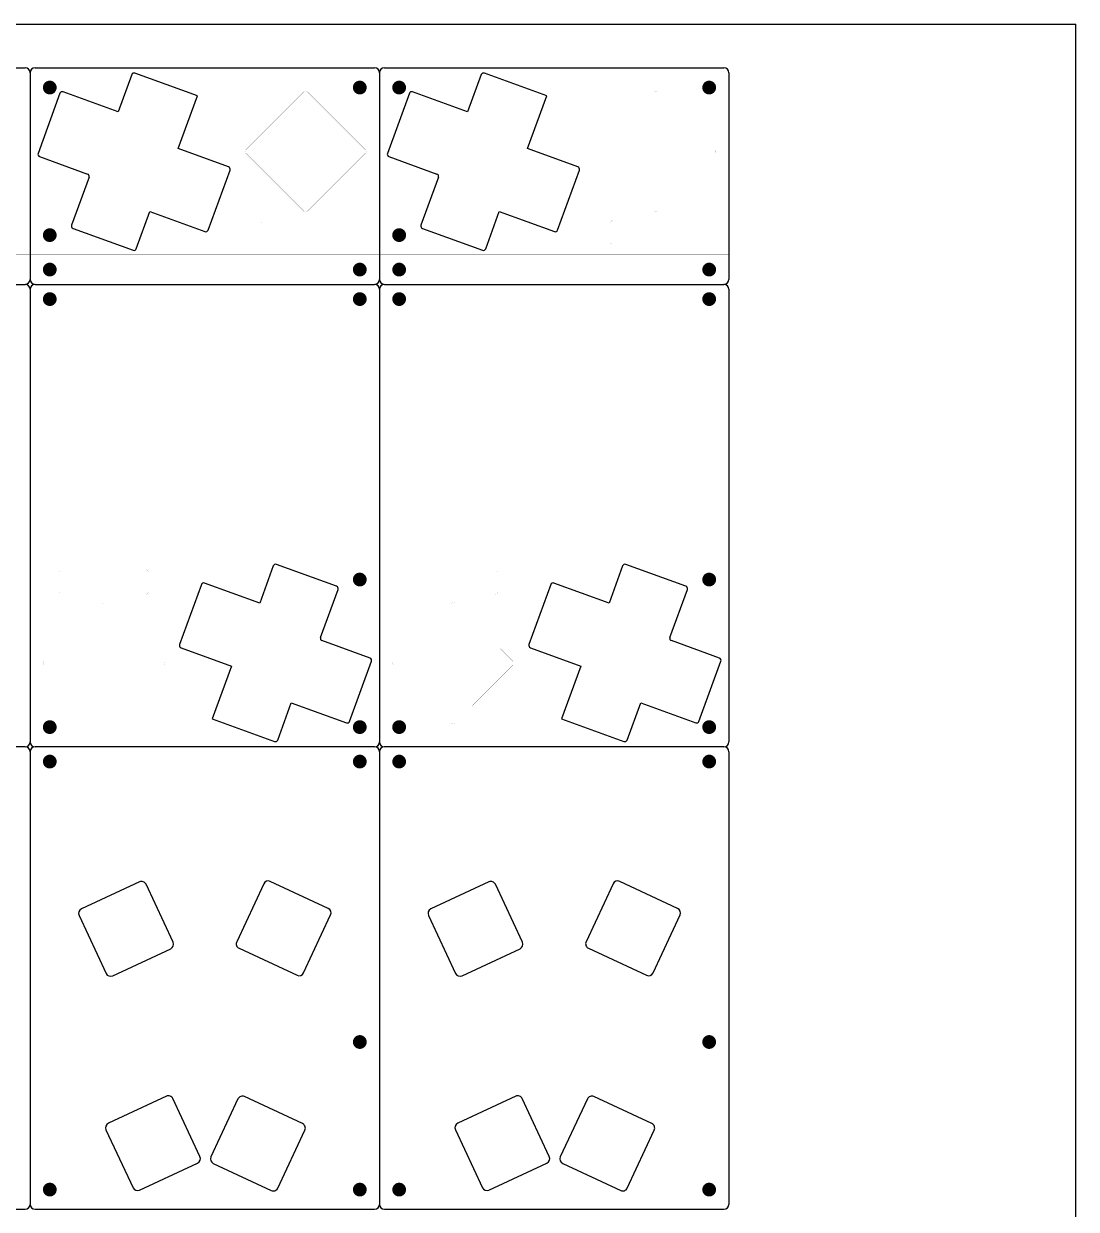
# Model space of a CAD drawing. Extents: x 0 to 432, y 0 to 711.
# Drawn here: x 218 to 431.9, y 470.4 to 711.3 of the extents above; entities that cross this region are included whole.
import ezdxf

# ---------------------------------------------------------------- set-up
doc = ezdxf.new("R2010")
doc.units = 0
doc.layers.add('20', color=5, linetype='CONTINUOUS')
doc.layers.add('51', color=6, linetype='CONTINUOUS')

msp = doc.modelspace()

# ---------------------------------------------------------------- linework, layer by layer
at = {"layer": '20'}
for p, q in [((149.3246, 702.3536), (218.3246, 702.3536)), ((219.3246, 701.3536), (219.3246, 664.3536)), ((220.3246, 702.3536), (289.3246, 702.3536)), ((253.3227, 696.659), (240.6368, 701.2763)), ((290.3246, 701.3536), (290.3246, 664.3536)), ((291.3246, 702.3536), (360.3246, 702.3536)), ((324.3227, 696.659), (311.6368, 701.2763)), ((361.3246, 701.3536), (361.3246, 664.3536)), ((239.996, 700.9774), (237.2378, 693.3995)), ((310.996, 700.9774), (308.2378, 693.3995)), ((225.396, 697.1774), (220.9497, 684.9614)), ((237.2378, 693.3995), (226.0368, 697.4763)), ((249.4258, 685.9524), (253.3227, 696.659)), ((296.396, 697.1774), (291.9497, 684.9614)), ((308.2378, 693.3995), (297.0368, 697.4763)), ((320.4258, 685.9524), (324.3227, 696.659)), ((259.6528, 682.23), (249.4258, 685.9524)), ((330.6528, 682.23), (320.4258, 685.9524)), ((221.2486, 684.3206), (231.0058, 680.7693)), ((292.2486, 684.3206), (302.0058, 680.7693)), ((231.3046, 680.1284), (227.7497, 670.3614)), ((255.5054, 669.3732), (259.9517, 681.5892)), ((302.3046, 680.1284), (298.7497, 670.3614)), ((326.5054, 669.3732), (330.9517, 681.5892)), ((240.9054, 665.5732), (243.6636, 673.1511)), ((243.6636, 673.1511), (254.8646, 669.0743)), ((311.9054, 665.5732), (314.6636, 673.1511)), ((314.6636, 673.1511), (325.8646, 669.0743)), ((228.0486, 669.7206), (240.2646, 665.2743)), ((299.0486, 669.7206), (311.2646, 665.2743)), ((219.3246, 664.3536), (219.3246, 659.3536)), ((290.3246, 664.3536), (290.3246, 659.3536)), ((361.3246, 664.3536), (361.3246, 659.3536)), ((149.3246, 658.3536), (218.3246, 658.3536)), ((220.3246, 658.3536), (289.3246, 658.3536)), ((291.3246, 658.3536), (360.3246, 658.3536)), ((219.3246, 657.3536), (219.3246, 565.3536)), ((290.3246, 657.3536), (290.3246, 565.3536)), ((361.3246, 657.3536), (361.3246, 565.3536)), ((268.7438, 601.134), (265.9856, 593.5561)), ((281.6006, 596.9866), (269.3846, 601.4329)), ((339.7438, 601.134), (336.9856, 593.5561)), ((352.6006, 596.9866), (340.3846, 601.4329)), ((265.9856, 593.5561), (254.7846, 597.6329)), ((336.9856, 593.5561), (325.7846, 597.6329)), ((254.1438, 597.334), (249.6975, 585.118)), ((278.3446, 586.5788), (281.8995, 596.3458)), ((325.1438, 597.334), (320.6975, 585.118)), ((349.3446, 586.5788), (352.8995, 596.3458)), ((288.4006, 582.3866), (278.6434, 585.938)), ((359.4006, 582.3866), (349.6434, 585.938)), ((249.9964, 584.4772), (260.2234, 580.7548)), ((320.9964, 584.4772), (331.2234, 580.7548)), ((260.2234, 580.7548), (256.3265, 570.0482)), ((284.2532, 569.5298), (288.6995, 581.7458)), ((331.2234, 580.7548), (327.3265, 570.0482)), ((355.2532, 569.5298), (359.6995, 581.7458)), ((269.6532, 565.7298), (272.4114, 573.3077)), ((272.4114, 573.3077), (283.6124, 569.2309)), ((340.6532, 565.7298), (343.4114, 573.3077)), ((343.4114, 573.3077), (354.6124, 569.2309)), ((256.3265, 570.0482), (269.0124, 565.4309)), ((327.3265, 570.0482), (340.0124, 565.4309)), ((218.3246, 564.3536), (149.3246, 564.3536)), ((289.3246, 564.3536), (220.3246, 564.3536)), ((360.3246, 564.3536), (291.3246, 564.3536)), ((219.3246, 563.3536), (219.3246, 471.3536)), ((290.3246, 563.3536), (290.3246, 471.3536)), ((361.3246, 563.3536), (361.3246, 471.3536)), ((241.5508, 536.8911), (229.7688, 531.3971)), ((248.3738, 524.6254), (242.8798, 536.4074)), ((266.8098, 536.5199), (261.3158, 524.7379)), ((279.9207, 531.5095), (268.1387, 537.0036)), ((312.5508, 536.8911), (300.7688, 531.3971)), ((319.3738, 524.6254), (313.8798, 536.4074)), ((337.8098, 536.5199), (332.3158, 524.7379)), ((350.9207, 531.5095), (339.1387, 537.0036)), ((274.9104, 518.3986), (280.4044, 530.1806)), ((345.9104, 518.3986), (351.4044, 530.1806)), ((229.2851, 530.0681), (234.7792, 518.2861)), ((300.2851, 530.0681), (305.7792, 518.2861)), ((236.1081, 517.8024), (247.8901, 523.2965)), ((261.7994, 523.4089), (273.5814, 517.9149)), ((307.1081, 517.8024), (318.8901, 523.2965)), ((332.7994, 523.4089), (344.5814, 517.9149)), ((247.0141, 493.3335), (235.2321, 487.8394)), ((253.8371, 481.0678), (248.343, 492.8498)), ((261.5698, 492.7724), (256.0758, 480.9904)), ((274.6808, 487.762), (262.8988, 493.2561)), ((318.0141, 493.3335), (306.2321, 487.8394)), ((324.8371, 481.0678), (319.343, 492.8498)), ((332.5698, 492.7724), (327.0758, 480.9904)), ((345.6808, 487.762), (333.8988, 493.2561)), ((234.7484, 486.5105), (240.2425, 474.7285)), ((269.6704, 474.6511), (275.1645, 486.4331)), ((305.7484, 486.5105), (311.2425, 474.7285)), ((340.6704, 474.6511), (346.1645, 486.4331)), ((241.5714, 474.2448), (253.3534, 479.7388)), ((256.5595, 479.6615), (268.3415, 474.1674)), ((312.5714, 474.2448), (324.3534, 479.7388)), ((327.5595, 479.6615), (339.3415, 474.1674)), ((149.3246, 470.3536), (218.3246, 470.3536)), ((220.3246, 470.3536), (289.3246, 470.3536)), ((291.3246, 470.3536), (360.3246, 470.3536))]:
    msp.add_line(p, q, dxfattribs=at)
for points, const_width in [([(223.3246, 697.6536, 1), (223.3246, 699.0536, 1), (223.3246, 697.6536)], 1.4), ([(286.3246, 697.6536, 1), (286.3246, 699.0536, 1), (286.3246, 697.6536)], 1.4), ([(294.3246, 697.6536, 1), (294.3246, 699.0536, 1), (294.3246, 697.6536)], 1.4), ([(357.3246, 697.6536, 1), (357.3246, 699.0536, 1), (357.3246, 697.6536)], 1.4), ([(275.6782, 697.5, 0.4142), (274.971, 697.5)], 0.01), ([(274.9693, 697.5018, 1), (274.9728, 697.4983)], 0.005), ([(274.9728, 697.4983, 1), (274.9693, 697.5018)], 0.005), ([(275.6799, 697.5018, 1), (275.6764, 697.4983)], 0.005), ([(275.6764, 697.4983, 1), (275.6799, 697.5018)], 0.005), ([(346.6782, 697.5, 0.4142), (345.971, 697.5)], 0.01), ([(345.9693, 697.5018, 1), (345.9728, 697.4983)], 0.005), ([(345.9728, 697.4983, 1), (345.9693, 697.5018)], 0.005), ([(346.6799, 697.5018, 1), (346.6764, 697.4983)], 0.005), ([(346.6764, 697.4983, 1), (346.6799, 697.5018)], 0.005), ([(263.1782, 685.7072, 0.4142), (263.1782, 685)], 0.01), ([(263.1764, 685.7089, 1), (263.1799, 685.7054)], 0.005), ([(263.1799, 685.0018, 1), (263.1764, 684.9983)], 0.005), ([(263.1799, 685.7054, 1), (263.1764, 685.7089)], 0.005), ([(263.1764, 684.9983, 1), (263.1799, 685.0018)], 0.005), ([(287.471, 685, 0.4142), (287.471, 685.7072)], 0.01), ([(287.4728, 685.7089, 1), (287.4693, 685.7054)], 0.005), ([(287.4693, 685.0018, 1), (287.4728, 684.9983)], 0.005), ([(287.4693, 685.7054, 1), (287.4728, 685.7089)], 0.005), ([(287.4728, 684.9983, 1), (287.4693, 685.0018)], 0.005), ([(334.1782, 685.7072, 0.4142), (334.1782, 685)], 0.01), ([(334.1764, 685.7089, 1), (334.1799, 685.7054)], 0.005), ([(334.1799, 685.0018, 1), (334.1764, 684.9983)], 0.005), ([(334.1799, 685.7054, 1), (334.1764, 685.7089)], 0.005), ([(334.1764, 684.9983, 1), (334.1799, 685.0018)], 0.005), ([(358.471, 685, 0.4142), (358.471, 685.7072)], 0.01), ([(358.4728, 685.7089, 1), (358.4693, 685.7054)], 0.005), ([(358.4693, 685.0018, 1), (358.4728, 684.9983)], 0.005), ([(358.4693, 685.7054, 1), (358.4728, 685.7089)], 0.005), ([(358.4728, 684.9983, 1), (358.4693, 685.0018)], 0.005), ([(274.971, 673.2072, 0.4142), (275.6782, 673.2072)], 0.01), ([(274.9728, 673.2089, 1), (274.9693, 673.2054)], 0.005), ([(274.9693, 673.2054, 1), (274.9728, 673.2089)], 0.005), ([(275.6764, 673.2089, 1), (275.6799, 673.2054)], 0.005), ([(275.6799, 673.2054, 1), (275.6764, 673.2089)], 0.005), ([(345.971, 673.2072, 0.4142), (346.6782, 673.2072)], 0.01), ([(345.9728, 673.2089, 1), (345.9693, 673.2054)], 0.005), ([(345.9693, 673.2054, 1), (345.9728, 673.2089)], 0.005), ([(346.6764, 673.2089, 1), (346.6799, 673.2054)], 0.005), ([(346.6799, 673.2054, 1), (346.6764, 673.2089)], 0.005), ([(266.8246, 671.3536, 0.4142), (266.3246, 670.8536)], 0.01), ([(266.3271, 670.8536, 1), (266.3221, 670.8536)], 0.005), ([(266.3221, 670.8536, 1), (266.3271, 670.8536)], 0.005), ([(266.8246, 671.3561, 1), (266.8246, 671.3511)], 0.005), ([(266.8246, 671.3511, 1), (266.8246, 671.3561)], 0.005), ([(284.3246, 670.8536, 0.4142), (283.8246, 671.3536)], 0.01), ([(283.8246, 671.3561, 1), (283.8246, 671.3511)], 0.005), ([(283.8246, 671.3511, 1), (283.8246, 671.3561)], 0.005), ([(284.3271, 670.8536, 1), (284.3221, 670.8536)], 0.005), ([(284.3221, 670.8536, 1), (284.3271, 670.8536)], 0.005), ([(337.8246, 671.3536, 0.4142), (337.3246, 670.8536)], 0.01), ([(337.3271, 670.8536, 1), (337.3221, 670.8536)], 0.005), ([(337.3221, 670.8536, 1), (337.3271, 670.8536)], 0.005), ([(337.8246, 671.3561, 1), (337.8246, 671.3511)], 0.005), ([(337.8246, 671.3511, 1), (337.8246, 671.3561)], 0.005), ([(355.3246, 670.8536, 0.4142), (354.8246, 671.3536)], 0.01), ([(354.8246, 671.3561, 1), (354.8246, 671.3511)], 0.005), ([(354.8246, 671.3511, 1), (354.8246, 671.3561)], 0.005), ([(355.3271, 670.8536, 1), (355.3221, 670.8536)], 0.005), ([(355.3221, 670.8536, 1), (355.3271, 670.8536)], 0.005), ([(223.3246, 667.6536, 1), (223.3246, 669.0536, 1), (223.3246, 667.6536)], 1.4), ([(294.3246, 667.6536, 1), (294.3246, 669.0536, 1), (294.3246, 667.6536)], 1.4), ([(266.3246, 666.8536, 0.4142), (266.8246, 666.3536)], 0.01), ([(266.3271, 666.8536, 1), (266.3221, 666.8536)], 0.005), ([(266.3221, 666.8536, 1), (266.3271, 666.8536)], 0.005), ([(266.8246, 666.3561, 1), (266.8246, 666.3511)], 0.005), ([(266.8246, 666.3511, 1), (266.8246, 666.3561)], 0.005), ([(283.8246, 666.3536, 0.4142), (284.3246, 666.8536)], 0.01), ([(283.8246, 666.3561, 1), (283.8246, 666.3511)], 0.005), ([(283.8246, 666.3511, 1), (283.8246, 666.3561)], 0.005), ([(284.3271, 666.8536, 1), (284.3221, 666.8536)], 0.005), ([(284.3221, 666.8536, 1), (284.3271, 666.8536)], 0.005), ([(337.3246, 666.8536, 0.4142), (337.8246, 666.3536)], 0.01), ([(337.3271, 666.8536, 1), (337.3221, 666.8536)], 0.005), ([(337.3221, 666.8536, 1), (337.3271, 666.8536)], 0.005), ([(337.8246, 666.3561, 1), (337.8246, 666.3511)], 0.005), ([(337.8246, 666.3511, 1), (337.8246, 666.3561)], 0.005), ([(354.8246, 666.3536, 0.4142), (355.3246, 666.8536)], 0.01), ([(354.8246, 666.3561, 1), (354.8246, 666.3511)], 0.005), ([(354.8246, 666.3511, 1), (354.8246, 666.3561)], 0.005), ([(355.3271, 666.8536, 1), (355.3221, 666.8536)], 0.005), ([(355.3221, 666.8536, 1), (355.3271, 666.8536)], 0.005), ([(219.3246, 664.3561, 1), (219.3246, 664.3511)], 0.005), ([(219.3246, 664.3511, 1), (219.3246, 664.3561)], 0.005), ([(223.3246, 660.6536, 1), (223.3246, 662.0536, 1), (223.3246, 660.6536)], 1.4), ([(286.3246, 660.6536, 1), (286.3246, 662.0536, 1), (286.3246, 660.6536)], 1.4), ([(290.3246, 664.3561, 1), (290.3246, 664.3511)], 0.005), ([(290.3246, 664.3511, 1), (290.3246, 664.3561)], 0.005), ([(294.3246, 660.6536, 1), (294.3246, 662.0536, 1), (294.3246, 660.6536)], 1.4), ([(357.3246, 660.6536, 1), (357.3246, 662.0536, 1), (357.3246, 660.6536)], 1.4), ([(361.3246, 664.3511, 1), (361.3246, 664.3561)], 0.005), ([(223.3246, 654.6536, 1), (223.3246, 656.0536, 1), (223.3246, 654.6536)], 1.4), ([(286.3246, 654.6536, 1), (286.3246, 656.0536, 1), (286.3246, 654.6536)], 1.4), ([(294.3246, 654.6536, 1), (294.3246, 656.0536, 1), (294.3246, 654.6536)], 1.4), ([(357.3246, 654.6536, 1), (357.3246, 656.0536, 1), (357.3246, 654.6536)], 1.4), ([(225.8246, 600.3536, 0.4142), (225.3246, 599.8536)], 0.01), ([(225.8246, 600.3561, 1), (225.8246, 600.3511)], 0.005), ([(225.8246, 600.3511, 1), (225.8246, 600.3561)], 0.005), ([(243.3246, 599.8536, 0.4142), (242.8246, 600.3536)], 0.01), ([(242.8246, 600.3561, 1), (242.8246, 600.3511)], 0.005), ([(242.8246, 600.3511, 1), (242.8246, 600.3561)], 0.005), ([(296.8246, 600.3536, 0.4142), (296.3246, 599.8536)], 0.01), ([(296.8246, 600.3561, 1), (296.8246, 600.3511)], 0.005), ([(296.8246, 600.3511, 1), (296.8246, 600.3561)], 0.005), ([(314.3246, 599.8536, 0.4142), (313.8246, 600.3536)], 0.01), ([(313.8246, 600.3561, 1), (313.8246, 600.3511)], 0.005), ([(313.8246, 600.3511, 1), (313.8246, 600.3561)], 0.005), ([(225.3271, 599.8536, 1), (225.3221, 599.8536)], 0.005), ([(225.3221, 599.8536, 1), (225.3271, 599.8536)], 0.005), ([(243.3271, 599.8536, 1), (243.3221, 599.8536)], 0.005), ([(243.3221, 599.8536, 1), (243.3271, 599.8536)], 0.005), ([(286.3246, 597.6536, 1), (286.3246, 599.0536, 1), (286.3246, 597.6536)], 1.4), ([(296.3271, 599.8536, 1), (296.3221, 599.8536)], 0.005), ([(296.3221, 599.8536, 1), (296.3271, 599.8536)], 0.005), ([(314.3271, 599.8536, 1), (314.3221, 599.8536)], 0.005), ([(314.3221, 599.8536, 1), (314.3271, 599.8536)], 0.005), ([(357.3246, 597.6536, 1), (357.3246, 599.0536, 1), (357.3246, 597.6536)], 1.4), ([(225.3246, 595.8536, 0.4142), (225.8246, 595.3536)], 0.01), ([(225.3271, 595.8536, 1), (225.3221, 595.8536)], 0.005), ([(225.3221, 595.8536, 1), (225.3271, 595.8536)], 0.005), ([(225.8246, 595.3561, 1), (225.8246, 595.3511)], 0.005), ([(225.8246, 595.3511, 1), (225.8246, 595.3561)], 0.005), ([(242.8246, 595.3536, 0.4142), (243.3246, 595.8536)], 0.01), ([(242.8246, 595.3561, 1), (242.8246, 595.3511)], 0.005), ([(242.8246, 595.3511, 1), (242.8246, 595.3561)], 0.005), ([(243.3271, 595.8536, 1), (243.3221, 595.8536)], 0.005), ([(243.3221, 595.8536, 1), (243.3271, 595.8536)], 0.005), ([(296.3246, 595.8536, 0.4142), (296.8246, 595.3536)], 0.01), ([(296.3271, 595.8536, 1), (296.3221, 595.8536)], 0.005), ([(296.3221, 595.8536, 1), (296.3271, 595.8536)], 0.005), ([(296.8246, 595.3561, 1), (296.8246, 595.3511)], 0.005), ([(296.8246, 595.3511, 1), (296.8246, 595.3561)], 0.005), ([(313.8246, 595.3536, 0.4142), (314.3246, 595.8536)], 0.01), ([(313.8246, 595.3561, 1), (313.8246, 595.3511)], 0.005), ([(313.8246, 595.3511, 1), (313.8246, 595.3561)], 0.005), ([(314.3271, 595.8536, 1), (314.3221, 595.8536)], 0.005), ([(314.3221, 595.8536, 1), (314.3271, 595.8536)], 0.005), ([(234.6782, 593.5, 0.4142), (233.971, 593.5)], 0.01), ([(233.9693, 593.5018, 1), (233.9728, 593.4983)], 0.005), ([(233.9728, 593.4983, 1), (233.9693, 593.5018)], 0.005), ([(234.6799, 593.5018, 1), (234.6764, 593.4983)], 0.005), ([(234.6764, 593.4983, 1), (234.6799, 593.5018)], 0.005), ([(305.6782, 593.5, 0.4142), (304.971, 593.5)], 0.01), ([(304.9693, 593.5018, 1), (304.9728, 593.4983)], 0.005), ([(304.9728, 593.4983, 1), (304.9693, 593.5018)], 0.005), ([(305.6799, 593.5018, 1), (305.6764, 593.4983)], 0.005), ([(305.6764, 593.4983, 1), (305.6799, 593.5018)], 0.005), ([(222.1782, 581.7072, 0.4142), (222.1782, 581)], 0.01), ([(222.1764, 581.7089, 1), (222.1799, 581.7054)], 0.005), ([(222.1799, 581.0018, 1), (222.1764, 580.9983)], 0.005), ([(222.1799, 581.7054, 1), (222.1764, 581.7089)], 0.005), ([(222.1764, 580.9983, 1), (222.1799, 581.0018)], 0.005), ([(246.471, 581, 0.4142), (246.471, 581.7072)], 0.01), ([(246.4728, 581.7089, 1), (246.4693, 581.7054)], 0.005), ([(246.4693, 581.0018, 1), (246.4728, 580.9983)], 0.005), ([(246.4693, 581.7054, 1), (246.4728, 581.7089)], 0.005), ([(246.4728, 580.9983, 1), (246.4693, 581.0018)], 0.005), ([(293.1782, 581.7072, 0.4142), (293.1782, 581)], 0.01), ([(293.1764, 581.7089, 1), (293.1799, 581.7054)], 0.005), ([(293.1799, 581.0018, 1), (293.1764, 580.9983)], 0.005), ([(293.1799, 581.7054, 1), (293.1764, 581.7089)], 0.005), ([(293.1764, 580.9983, 1), (293.1799, 581.0018)], 0.005), ([(317.471, 581, 0.4142), (317.471, 581.7072)], 0.01), ([(317.4728, 581.7089, 1), (317.4693, 581.7054)], 0.005), ([(317.4693, 581.0018, 1), (317.4728, 580.9983)], 0.005), ([(317.4693, 581.7054, 1), (317.4728, 581.7089)], 0.005), ([(317.4728, 580.9983, 1), (317.4693, 581.0018)], 0.005), ([(223.3246, 567.6536, 1), (223.3246, 569.0536, 1), (223.3246, 567.6536)], 1.4), ([(233.971, 569.2072, 0.4142), (234.6782, 569.2072)], 0.01), ([(233.9728, 569.2089, 1), (233.9693, 569.2054)], 0.005), ([(233.9693, 569.2054, 1), (233.9728, 569.2089)], 0.005), ([(234.6764, 569.2089, 1), (234.6799, 569.2054)], 0.005), ([(234.6799, 569.2054, 1), (234.6764, 569.2089)], 0.005), ([(286.3246, 567.6536, 1), (286.3246, 569.0536, 1), (286.3246, 567.6536)], 1.4), ([(294.3246, 567.6536, 1), (294.3246, 569.0536, 1), (294.3246, 567.6536)], 1.4), ([(304.971, 569.2072, 0.4142), (305.6782, 569.2072)], 0.01), ([(304.9728, 569.2089, 1), (304.9693, 569.2054)], 0.005), ([(304.9693, 569.2054, 1), (304.9728, 569.2089)], 0.005), ([(305.6764, 569.2089, 1), (305.6799, 569.2054)], 0.005), ([(305.6799, 569.2054, 1), (305.6764, 569.2089)], 0.005), ([(357.3246, 567.6536, 1), (357.3246, 569.0536, 1), (357.3246, 567.6536)], 1.4), ([(223.3246, 560.6536, 1), (223.3246, 562.0536, 1), (223.3246, 560.6536)], 1.4), ([(286.3246, 560.6536, 1), (286.3246, 562.0536, 1), (286.3246, 560.6536)], 1.4), ([(294.3246, 560.6536, 1), (294.3246, 562.0536, 1), (294.3246, 560.6536)], 1.4), ([(357.3246, 560.6536, 1), (357.3246, 562.0536, 1), (357.3246, 560.6536)], 1.4), ([(286.3246, 503.6536, 1), (286.3246, 505.0536, 1), (286.3246, 503.6536)], 1.4), ([(357.3246, 503.6536, 1), (357.3246, 505.0536, 1), (357.3246, 503.6536)], 1.4), ([(223.3246, 473.6536, 1), (223.3246, 475.0536, 1), (223.3246, 473.6536)], 1.4), ([(286.3246, 473.6536, 1), (286.3246, 475.0536, 1), (286.3246, 473.6536)], 1.4), ([(294.3246, 473.6536, 1), (294.3246, 475.0536, 1), (294.3246, 473.6536)], 1.4), ([(357.3246, 473.6536, 1), (357.3246, 475.0536, 1), (357.3246, 473.6536)], 1.4)]:
    msp.add_lwpolyline(points, format="xyb", dxfattribs=dict(at, const_width=const_width))
at = {"layer": '20', "const_width": 0.01}
for points in [[(263.1782, 685.7072), (274.971, 697.5)], [(275.6782, 697.5), (287.471, 685.7072)], [(334.1782, 685.7072), (345.971, 697.5)], [(346.6782, 697.5), (358.471, 685.7072)], [(274.971, 673.2072), (263.1782, 685)], [(287.471, 685), (275.6782, 673.2072)], [(345.971, 673.2072), (334.1782, 685)], [(358.471, 685), (346.6782, 673.2072)], [(266.3246, 666.8536), (266.3246, 670.8536)], [(266.8246, 671.3536), (283.8246, 671.3536)], [(284.3246, 666.8536), (284.3246, 670.8536)], [(337.3246, 666.8536), (337.3246, 670.8536)], [(337.8246, 671.3536), (354.8246, 671.3536)], [(355.3246, 666.8536), (355.3246, 670.8536)], [(283.8246, 666.3536), (266.8246, 666.3536)], [(354.8246, 666.3536), (337.8246, 666.3536)], [(148.3246, 664.3536), (219.3246, 664.3536)], [(219.3246, 664.3536), (290.3246, 664.3536)], [(290.3246, 664.3536), (361.3246, 664.3536)], [(225.8246, 600.3536), (242.8246, 600.3536)], [(296.8246, 600.3536), (313.8246, 600.3536)], [(225.3246, 599.8536), (225.3246, 595.8536)], [(243.3246, 599.8536), (243.3246, 595.8536)], [(296.3246, 599.8536), (296.3246, 595.8536)], [(314.3246, 599.8536), (314.3246, 595.8536)], [(242.8246, 595.3536), (225.8246, 595.3536)], [(313.8246, 595.3536), (296.8246, 595.3536)], [(222.1782, 581.7072), (233.971, 593.5)], [(234.6782, 593.5), (246.471, 581.7072)], [(293.1782, 581.7072), (304.971, 593.5)], [(305.6782, 593.5), (317.471, 581.7072)], [(233.971, 569.2072), (222.1782, 581)], [(246.471, 581), (234.6782, 569.2072)], [(304.971, 569.2072), (293.1782, 581)], [(317.471, 581), (305.6782, 569.2072)]]:
    msp.add_lwpolyline(points, dxfattribs=at)
at = {"layer": '20'}
for centre, radius, start, end in [((218.3246, 701.3536), 1, 0, 90), ((220.3246, 701.3536), 1, 90, 180), ((240.4658, 700.8064), 0.5, 69.9998, 159.9999), ((289.3246, 701.3536), 1, 0, 90), ((291.3246, 701.3536), 1, 90, 180), ((311.4658, 700.8064), 0.5, 69.9998, 159.9999), ((360.3246, 701.3536), 1, 0, 90), ((225.8658, 697.0064), 0.5, 69.9998, 159.9999), ((296.8658, 697.0064), 0.5, 69.9998, 159.9999), ((221.4196, 684.7904), 0.5, 160.0003, 250.0001), ((292.4196, 684.7904), 0.5, 160.0003, 250.0001), ((259.4818, 681.7602), 0.5, 340.0003, 70.0001), ((330.4818, 681.7602), 0.5, 340.0003, 70.0001), ((230.8348, 680.2994), 0.5, 340.0003, 70.0001), ((301.8348, 680.2994), 0.5, 340.0003, 70.0001), ((228.2196, 670.1904), 0.5, 160.0003, 250.0001), ((299.2196, 670.1904), 0.5, 160.0003, 250.0001), ((255.0356, 669.5442), 0.5, 249.9998, 339.9999), ((326.0356, 669.5442), 0.5, 249.9998, 339.9999), ((240.4356, 665.7442), 0.5, 249.9998, 339.9999), ((311.4356, 665.7442), 0.5, 249.9998, 339.9999), ((218.3246, 659.3536), 1, 270, 0), ((218.3246, 657.3536), 1, 0, 90), ((220.3246, 659.3536), 1, 180, 270), ((220.3246, 657.3536), 1, 90, 180), ((289.3246, 659.3536), 1, 270, 0), ((289.3246, 657.3536), 1, 0, 90), ((291.3246, 659.3536), 1, 180, 270), ((291.3246, 657.3536), 1, 90, 180), ((360.3246, 659.3536), 1, 270, 0), ((360.3246, 657.3536), 1, 0, 90), ((269.2136, 600.963), 0.5, 69.9998, 159.9999), ((340.2136, 600.963), 0.5, 69.9998, 159.9999), ((254.6136, 597.163), 0.5, 69.9998, 159.9999), ((325.6136, 597.163), 0.5, 69.9998, 159.9999), ((281.4296, 596.5168), 0.5, 340.0003, 70.0001), ((352.4296, 596.5168), 0.5, 340.0003, 70.0001), ((278.8144, 586.4078), 0.5, 160.0003, 250.0001), ((349.8144, 586.4078), 0.5, 160.0003, 250.0001), ((250.1674, 584.947), 0.5, 160.0003, 250.0001), ((321.1674, 584.947), 0.5, 160.0003, 250.0001), ((288.2296, 581.9168), 0.5, 340.0003, 70.0001), ((359.2296, 581.9168), 0.5, 340.0003, 70.0001), ((283.7834, 569.7008), 0.5, 249.9998, 339.9999), ((354.7834, 569.7008), 0.5, 249.9998, 339.9999), ((218.3246, 565.3536), 1, 270, 0), ((218.3246, 563.3536), 1, 0, 90), ((220.3246, 565.3536), 1, 180, 270), ((220.3246, 563.3536), 1, 90, 180), ((269.1834, 565.9008), 0.5, 249.9998, 339.9999), ((289.3246, 565.3536), 1, 270, 0), ((289.3246, 563.3536), 1, 0, 90), ((291.3246, 565.3536), 1, 180, 270), ((291.3246, 563.3536), 1, 90, 180), ((340.1834, 565.9008), 0.5, 249.9998, 339.9999), ((360.3246, 565.3536), 1, 270, 0), ((360.3246, 563.3536), 1, 0, 90), ((241.9735, 535.9848), 1, 24.9999, 114.9999), ((267.7161, 536.0973), 1, 65, 155), ((312.9735, 535.9848), 1, 24.9999, 114.9999), ((338.7161, 536.0973), 1, 65, 155), ((230.1914, 530.4907), 1, 115.0001, 205.0001), ((279.4981, 530.6032), 1, 335, 65), ((301.1914, 530.4907), 1, 115.0001, 205.0001), ((350.4981, 530.6032), 1, 335, 65), ((247.4675, 524.2028), 1, 295, 25), ((262.2221, 524.3153), 1, 155, 245), ((318.4675, 524.2028), 1, 295, 25), ((333.2221, 524.3153), 1, 155, 245), ((235.6855, 518.7087), 1, 205.0001, 295.0001), ((274.0041, 518.8212), 1, 245, 335), ((306.6855, 518.7087), 1, 205.0001, 295.0001), ((345.0041, 518.8212), 1, 245, 335), ((247.4367, 492.4272), 1, 24.9999, 114.9999), ((262.4762, 492.3498), 1, 65.0001, 155.0001), ((318.4367, 492.4272), 1, 24.9999, 114.9999), ((333.4762, 492.3498), 1, 65.0001, 155.0001), ((235.6547, 486.9331), 1, 115.0001, 205.0001), ((274.2582, 486.8557), 1, 335.0001, 65.0001), ((306.6547, 486.9331), 1, 115.0001, 205.0001), ((345.2582, 486.8557), 1, 335.0001, 65.0001), ((252.9308, 480.6452), 1, 294.9999, 24.9999), ((256.9821, 480.5678), 1, 154.9999, 244.9999), ((323.9308, 480.6452), 1, 294.9999, 24.9999), ((327.9821, 480.5678), 1, 154.9999, 244.9999), ((241.1488, 475.1511), 1, 205.0001, 295.0001), ((312.1488, 475.1511), 1, 205.0001, 295.0001), ((268.7641, 475.0737), 1, 244.9999, 334.9999), ((339.7641, 475.0737), 1, 244.9999, 334.9999), ((218.3246, 471.3536), 1, 270, 0), ((220.3246, 471.3536), 1, 180, 270), ((289.3246, 471.3536), 1, 270, 0), ((291.3246, 471.3536), 1, 180, 270), ((360.3246, 471.3536), 1, 270, 0)]:
    msp.add_arc(centre, radius, start, end, dxfattribs=at)
at = {"layer": '51', "const_width": 0.254}
for points in [[(431.8, 711.2), (0, 711.2)], [(431.8, 0), (431.8, 711.2)]]:
    msp.add_lwpolyline(points, dxfattribs=at)
at = {"layer": '51', "const_width": 0.127}
for points in [[(431.8635, 711.2, 1), (431.7365, 711.2)], [(431.8, 711.1365, 1), (431.8, 711.2635)]]:
    msp.add_lwpolyline(points, format="xyb", dxfattribs=at)

doc.saveas('drawing.dxf')
